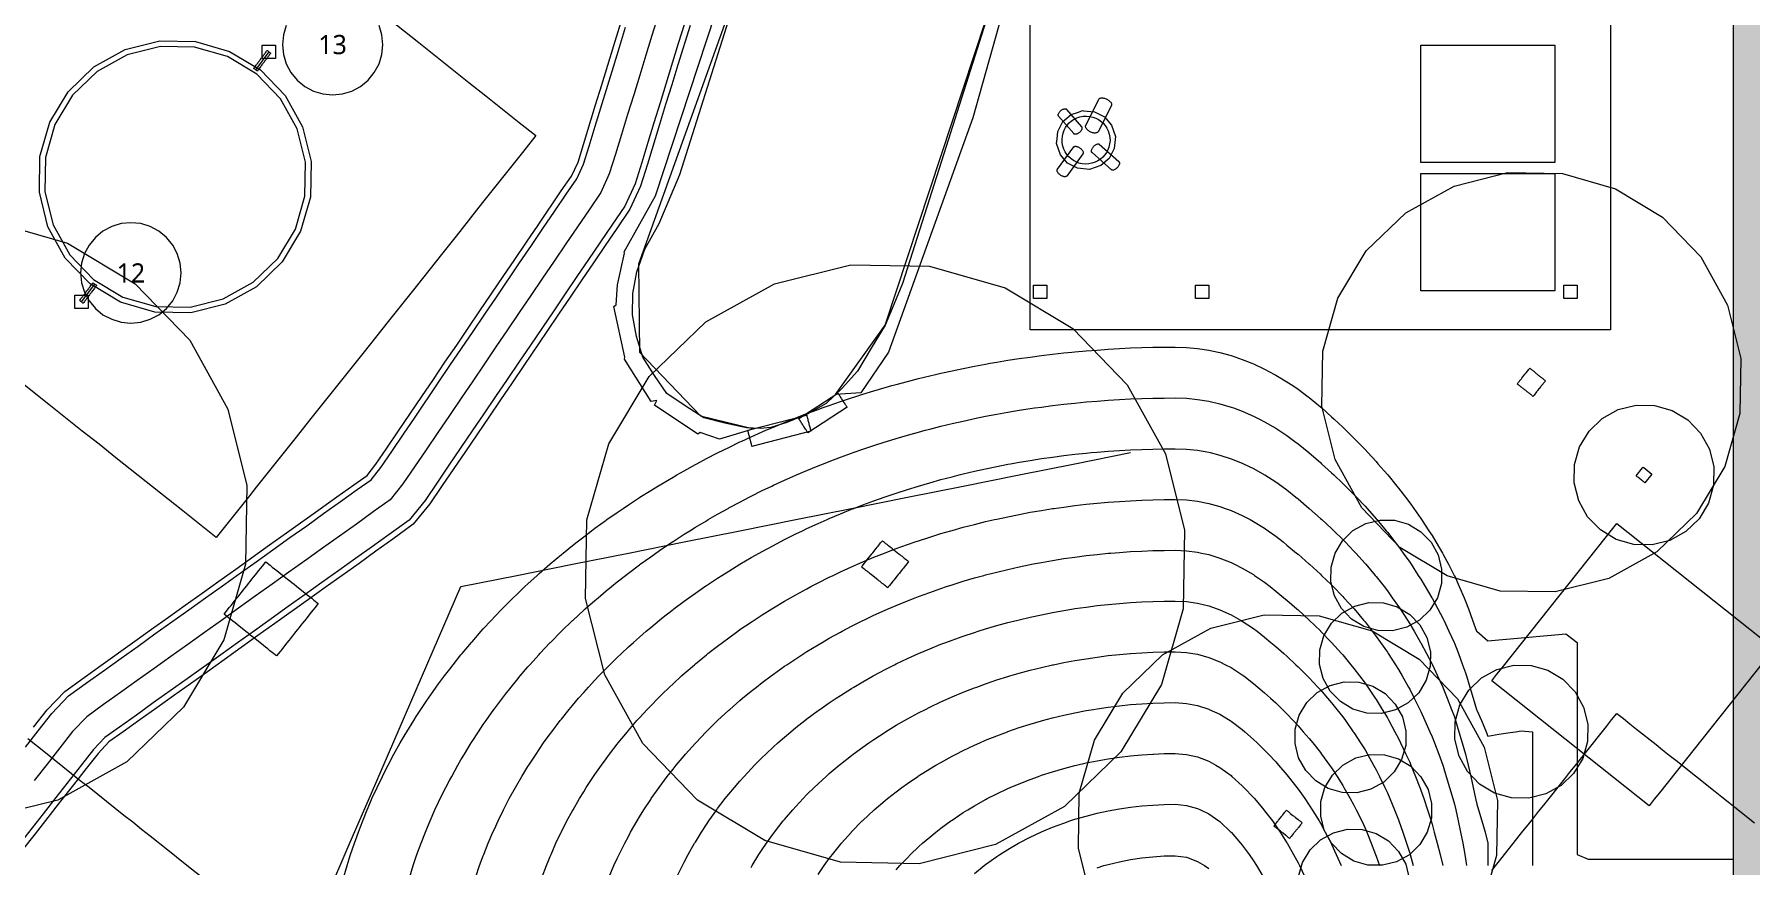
# Model space of a CAD drawing. Header units: millimetres. Extents: x -31757 to 121236, y -27283 to 59400.
# Drawn here: x 61016 to 76393, y 20803 to 28250 of the extents above; entities that cross this region are included whole.
import ezdxf

# ---------------------------------------------------------------- set-up
doc = ezdxf.new("R2010")
doc.units = ezdxf.units.MM
for name, color, linetype, lineweight in [('10_見えがかり', 7, 'Continuous', 13), ('30_敷地・外構', 8, 'Continuous', 9), ('41_通り芯の符号', 1, 'Continuous', 13)]:
    doc.layers.add(name, color=color, linetype=linetype, lineweight=lineweight)
doc.styles.add('JP', font='NotoSansCJKjp-Regular.otf')

msp = doc.modelspace()

# ---------------------------------------------------------------- hatches: boundary and pattern name
at = {"layer": '30_敷地・外構'}
msp.add_hatch(color=8, dxfattribs=at).paths.add_polyline_path([(13241, 12904), (13242, 907), (600, 908), (600, 58800), (83500, 58800), (83500, 903), (76239, 903), (76243, 56906), (43237, 56910)])

# ---------------------------------------------------------------- linework, layer by layer
at = {"layer": '10_見えがかり'}
for points in [[(69938, 36603), (75138, 36603), (75138, 25603), (69938, 25603), (69938, 36603)], [(67438, 29008), (66428, 26191), (66438, 25403), (66983, 24833), (67463, 24715), (67153, 24624), (66982, 24683), (66960, 24669), (66571, 24928), (66593, 24971), (66541, 24962), (66302, 25339), (66307, 25358), (66208, 25813), (66230, 25827), (66241, 26006), (66302, 26289), (66300, 26301), (66580, 26803), (67653, 30064)], [(69978, 29465), (69424, 27502), (68669, 25403), (68422, 25037), (68193, 25023), (68638, 25643), (69639, 28678)], [(63860, 28654), (64460, 28177), (64610, 28057), (64910, 27819), (65060, 27700), (65360, 27461), (65510, 27342), (65390, 27192), (65152, 26892), (65032, 26742), (64794, 26442), (64675, 26292), (64436, 25992), (64376, 25917), (64317, 25842), (64197, 25692), (63959, 25392), (63839, 25242), (63780, 25167), (63720, 25092), (63481, 24792), (63362, 24642), (63123, 24342), (63004, 24192), (62944, 24117), (62885, 24042), (62765, 23892), (62646, 23742), (62496, 23861), (62346, 23980), (61746, 24457), (61596, 24577), (61446, 24696), (61296, 24815), (61146, 24935), (59646, 26128)], [(61009, 22043), (61132, 22199), (61288, 22364), (61462, 22489), (61613, 22597), (61915, 22813), (62066, 22921), (62217, 23029), (62368, 23137), (62519, 23244), (62670, 23352), (62821, 23460), (63123, 23676), (63274, 23784), (63576, 23999), (63727, 24107), (63878, 24215), (63998, 24297), (64077, 24400), (64174, 24544), (64279, 24698), (64487, 25005), (64591, 25158), (64695, 25312), (64800, 25465), (64904, 25619), (65008, 25772), (65216, 26079), (65321, 26233), (65425, 26387), (65529, 26540), (65737, 26847), (65829, 26980), (65887, 27106), (65935, 27264), (66044, 27619), (66099, 27796), (66154, 27974), (66208, 28151), (66372, 28683)], [(69600, 28553), (69164, 27178), (68794, 26019), (68716, 25831), (68638, 25643), (68514, 25437), (68390, 25231), (68252, 25081), (68109, 24943), (67941, 24846), (67758, 24773), (67614, 24729), (67518, 24720), (67395, 24724), (67203, 24766), (67013, 24813), (66848, 24923), (66683, 25033), (66572, 25193), (66467, 25358), (66411, 25543), (66375, 25736), (66378, 25928), (66415, 26121), (66485, 26326), (66613, 26556), (66798, 26995), (67238, 28379)], [(66840, 28345), (66785, 28168), (66622, 27635), (66567, 27458), (66513, 27281), (66458, 27103), (66398, 26910), (66305, 26710), (66190, 26540), (65982, 26233), (65877, 26079), (65773, 25926), (65669, 25772), (65461, 25465), (65356, 25312), (65252, 25158), (65148, 25005), (65044, 24851), (64940, 24697), (64731, 24390), (64627, 24237), (64517, 24075), (64373, 23899), (64196, 23770), (64045, 23662), (63894, 23554), (63743, 23446), (63592, 23339), (63441, 23231), (63290, 23123), (63139, 23015), (62988, 22907), (62837, 22799), (62686, 22691), (62384, 22476), (62233, 22368), (62082, 22260), (61931, 22152), (61780, 22044), (61648, 21951), (61546, 21842), (61439, 21705), (61209, 21413), (61095, 21267), (60865, 20975)], [(66891, 28329), (66782, 27975), (66727, 27797), (66672, 27620), (66618, 27443), (66509, 27088), (66447, 26891), (66351, 26684), (66234, 26510), (66130, 26357), (66025, 26203), (65921, 26050), (65817, 25896), (65713, 25743), (65609, 25589), (65400, 25282), (65296, 25128), (65192, 24975), (65088, 24821), (64879, 24514), (64775, 24361), (64671, 24207), (64560, 24044), (64409, 23861), (64227, 23727), (64076, 23619), (63925, 23511), (63774, 23403), (63623, 23295), (63472, 23188), (63170, 22972), (63019, 22864), (62868, 22756), (62717, 22648), (62566, 22540), (62415, 22433), (62264, 22325), (62113, 22217), (61962, 22109), (61811, 22001), (61683, 21911), (61587, 21808), (61480, 21672), (61366, 21526), (61251, 21380), (61022, 21089), (60907, 20943)], [(60936, 21864), (61050, 22010), (61172, 22165), (61323, 22324), (61493, 22446), (61644, 22554), (61795, 22662), (61946, 22770), (62097, 22878), (62399, 23093), (62550, 23201), (62701, 23309), (62852, 23417), (63003, 23525), (63154, 23633), (63305, 23741), (63456, 23848), (63607, 23956), (63758, 24064), (63909, 24172), (64034, 24258), (64120, 24369), (64218, 24514), (64322, 24668), (64427, 24821), (64635, 25128), (64739, 25282), (64843, 25436), (64948, 25589), (65052, 25743), (65156, 25896), (65364, 26203), (65469, 26357), (65573, 26510), (65677, 26664), (65781, 26817), (65875, 26954), (65937, 27087), (65986, 27249), (66040, 27426), (66204, 27958), (66259, 28135), (66313, 28313)], [(61293, 26245), (61138, 26524), (61061, 26835), (61066, 27154), (61155, 27462), (61319, 27736), (61549, 27958), (61829, 28113), (62139, 28190), (62459, 28185), (62766, 28097), (63041, 27932), (63263, 27702), (63418, 27422), (63495, 27112), (63489, 26792), (63401, 26485), (63237, 26211), (63007, 25989), (62727, 25834), (62417, 25756), (62097, 25762), (61789, 25850), (61515, 26015), (61293, 26245)], [(61116, 27147), (61110, 26840), (61185, 26543), (61333, 26274), (61546, 26054), (61809, 25896), (62104, 25811), (62411, 25806), (62709, 25880), (62977, 26029), (63198, 26242), (63355, 26505), (63440, 26800), (63445, 27106), (63371, 27404), (63222, 27672), (63009, 27893), (62746, 28051), (62452, 28135), (62145, 28141), (61847, 28067), (61579, 27918), (61358, 27705), (61200, 27442), (61116, 27147)], [(63108, 28153), (63118, 28153), (63148, 28153), (63158, 28153), (63178, 28153), (63178, 28143), (63178, 28133), (63178, 28123), (63178, 28113), (63178, 28103), (63178, 28093), (63178, 28083), (63178, 28073), (63178, 28063), (63178, 28053), (63178, 28043), (63178, 28033), (63168, 28033), (63158, 28033), (63148, 28033), (63138, 28033), (63128, 28033), (63118, 28033), (63108, 28033), (63098, 28033), (63078, 28033), (63068, 28033), (63058, 28033), (63058, 28043), (63058, 28073), (63058, 28083), (63058, 28093), (63058, 28103), (63058, 28113), (63058, 28133), (63058, 28143), (63058, 28153), (63068, 28153), (63078, 28153), (63088, 28153), (63108, 28153)], [(73938, 28153), (74038, 28153), (74238, 28153), (74338, 28153), (74438, 28153), (74638, 28153), (74638, 28065), (74638, 27978), (74638, 27890), (74638, 27803), (74638, 27715), (74638, 27628), (74638, 27453), (74638, 27365), (74638, 27278), (74638, 27190), (74638, 27103), (74538, 27103), (74438, 27103), (74338, 27103), (74238, 27103), (74138, 27103), (74038, 27103), (73938, 27103), (73838, 27103), (73738, 27103), (73638, 27103), (73538, 27103), (73438, 27103), (73438, 27190), (73438, 27278), (73438, 27365), (73438, 27453), (73438, 27540), (73438, 27628), (73438, 27715), (73438, 27803), (73438, 27890), (73438, 27978), (73438, 28065), (73438, 28153), (73538, 28153), (73638, 28153), (73738, 28153), (73838, 28153), (73938, 28153)], [(63057, 28045), (63062, 28052), (63067, 28059), (63072, 28065), (63077, 28072), (63082, 28079), (63087, 28085), (63092, 28092), (63097, 28099), (63102, 28105), (63103, 28105), (63104, 28104), (63107, 28102), (63110, 28099), (63114, 28096), (63118, 28093), (63122, 28090), (63126, 28087), (63129, 28085), (63132, 28083), (63133, 28082), (63134, 28081), (63129, 28075), (63124, 28068), (63119, 28061), (63114, 28055), (63109, 28048), (63104, 28041), (63099, 28035), (63094, 28028), (63089, 28021), (63084, 28015), (63079, 28008), (63074, 28001), (63069, 27995), (63064, 27988), (63059, 27981), (63054, 27975), (63049, 27968), (63044, 27961), (63039, 27955), (63034, 27948), (63029, 27941), (63024, 27935), (63019, 27928), (63014, 27921), (63013, 27922), (63012, 27923), (63009, 27925), (63006, 27927), (63002, 27930), (62998, 27933), (62994, 27936), (62990, 27939), (62987, 27942), (62984, 27944), (62983, 27945), (62982, 27945), (62987, 27952), (62992, 27959), (62997, 27965), (63002, 27972), (63007, 27979), (63012, 27985), (63017, 27992), (63022, 27999), (63027, 28005), (63032, 28012), (63037, 28019), (63042, 28025), (63047, 28032), (63052, 28039), (63057, 28045)], [(70554, 27669), (70556, 27672), (70559, 27675), (70563, 27677), (70568, 27679), (70574, 27680), (70581, 27681), (70588, 27680), (70595, 27679), (70603, 27677), (70610, 27675), (70618, 27672), (70624, 27669), (70631, 27665), (70637, 27661), (70644, 27657), (70650, 27652), (70655, 27646), (70659, 27641), (70663, 27635), (70665, 27630), (70667, 27625), (70667, 27620), (70667, 27616), (70665, 27612), (70546, 27377), (70543, 27374), (70540, 27371), (70536, 27369), (70531, 27367), (70526, 27366), (70519, 27365), (70512, 27365), (70505, 27367), (70497, 27368), (70489, 27371), (70482, 27373), (70476, 27377), (70469, 27380), (70462, 27384), (70456, 27389), (70450, 27394), (70445, 27400), (70441, 27405), (70437, 27411), (70435, 27416), (70433, 27421), (70433, 27426), (70433, 27430), (70435, 27434), (70554, 27669)], [(70231, 27468), (70306, 27532), (70371, 27553), (70408, 27566), (70417, 27565), (70515, 27556), (70603, 27510), (70667, 27435), (70667, 27435), (70701, 27333), (70691, 27226), (70645, 27138), (70570, 27074), (70468, 27040), (70361, 27050), (70273, 27096), (70209, 27171), (70175, 27273), (70179, 27315), (70185, 27380), (70231, 27468)], [(70190, 27534), (70192, 27539), (70194, 27544), (70197, 27549), (70200, 27553), (70204, 27558), (70208, 27562), (70212, 27566), (70216, 27570), (70221, 27573), (70226, 27576), (70231, 27578), (70237, 27580), (70242, 27582), (70247, 27583), (70251, 27583), (70256, 27582), (70259, 27581), (70262, 27579), (70264, 27577), (70399, 27421), (70400, 27418), (70402, 27415), (70402, 27411), (70402, 27407), (70401, 27403), (70400, 27398), (70398, 27393), (70395, 27388), (70392, 27383), (70388, 27379), (70384, 27374), (70380, 27371), (70375, 27367), (70371, 27364), (70366, 27361), (70360, 27358), (70355, 27356), (70350, 27355), (70345, 27354), (70340, 27354), (70336, 27355), (70333, 27356), (70330, 27358), (70328, 27360), (70193, 27516), (70191, 27519), (70190, 27522), (70190, 27525), (70190, 27529), (70190, 27534)], [(70255, 27416), (70270, 27437), (70287, 27456), (70307, 27474), (70331, 27489), (70357, 27502), (70384, 27511), (70414, 27517), (70443, 27518), (70472, 27515), (70500, 27509), (70527, 27499), (70551, 27486), (70572, 27471), (70591, 27454), (70609, 27433), (70624, 27410), (70637, 27384), (70646, 27356), (70652, 27327), (70653, 27298), (70650, 27268), (70644, 27240), (70634, 27214), (70621, 27190), (70606, 27169), (70589, 27150), (70568, 27132), (70545, 27117), (70519, 27104), (70491, 27095), (70462, 27089), (70433, 27088), (70403, 27091), (70375, 27097), (70349, 27107), (70325, 27120), (70304, 27135), (70285, 27152), (70267, 27172), (70252, 27196), (70239, 27222), (70230, 27249), (70224, 27279), (70223, 27308), (70226, 27337), (70232, 27365), (70242, 27392), (70255, 27416)], [(70181, 27022), (70180, 27027), (70179, 27031), (70179, 27035), (70180, 27038), (70182, 27041), (70328, 27241), (70331, 27243), (70333, 27245), (70337, 27246), (70341, 27247), (70346, 27247), (70351, 27246), (70357, 27245), (70363, 27243), (70369, 27241), (70375, 27238), (70380, 27234), (70385, 27231), (70390, 27227), (70395, 27223), (70399, 27218), (70403, 27213), (70407, 27208), (70410, 27203), (70412, 27198), (70414, 27194), (70414, 27190), (70414, 27186), (70413, 27182), (70411, 27180), (70265, 26980), (70263, 26978), (70260, 26976), (70256, 26975), (70252, 26974), (70247, 26974), (70242, 26974), (70236, 26976), (70230, 26978), (70224, 26980), (70219, 26983), (70213, 26986), (70208, 26990), (70203, 26994), (70198, 26998), (70194, 27002), (70190, 27007), (70186, 27012), (70183, 27017), (70181, 27022)], [(70487, 27208), (70488, 27213), (70489, 27218), (70492, 27224), (70495, 27229), (70498, 27234), (70501, 27239), (70505, 27244), (70509, 27248), (70514, 27253), (70519, 27257), (70524, 27260), (70529, 27263), (70534, 27266), (70539, 27267), (70544, 27268), (70548, 27268), (70552, 27268), (70555, 27266), (70557, 27265), (70732, 27111), (70735, 27109), (70736, 27106), (70737, 27102), (70738, 27098), (70737, 27094), (70737, 27088), (70735, 27083), (70733, 27077), (70730, 27072), (70726, 27067), (70723, 27062), (70719, 27057), (70715, 27053), (70710, 27048), (70706, 27044), (70701, 27041), (70695, 27038), (70690, 27035), (70685, 27034), (70681, 27033), (70676, 27033), (70673, 27033), (70670, 27035), (70667, 27036), (70492, 27190), (70490, 27192), (70488, 27195), (70487, 27199), (70487, 27203), (70487, 27208)], [(73735, 26891), (74214, 27011), (74707, 27002), (75181, 26866), (75604, 26612), (75947, 26257), (76186, 25825), (76306, 25347), (76297, 24853), (76161, 24379), (75907, 23956), (75552, 23613), (75121, 23374), (74642, 23255), (74148, 23263), (73674, 23399), (73251, 23654), (72909, 24008), (72669, 24440), (72550, 24919), (72559, 25412), (72695, 25886), (72949, 26309), (73304, 26652), (73735, 26891)], [(73938, 27003), (74038, 27003), (74138, 27003), (74238, 27003), (74338, 27003), (74438, 27003), (74538, 27003), (74638, 27003), (74638, 26915), (74638, 26828), (74638, 26740), (74638, 26653), (74638, 26565), (74638, 26478), (74638, 26390), (74638, 26303), (74638, 26215), (74638, 26128), (74638, 26040), (74638, 25953), (74538, 25953), (74438, 25953), (74338, 25953), (74238, 25953), (74138, 25953), (74038, 25953), (73838, 25953), (73738, 25953), (73638, 25953), (73538, 25953), (73438, 25953), (73438, 26040), (73438, 26128), (73438, 26215), (73438, 26303), (73438, 26390), (73438, 26478), (73438, 26653), (73438, 26740), (73438, 26828), (73438, 26915), (73438, 27003), (73538, 27003), (73638, 27003), (73738, 27003), (73838, 27003), (73938, 27003)], [(60637, 26574), (61314, 26380), (61919, 26016), (62408, 25509), (62750, 24893), (62920, 24209), (62908, 23504), (62714, 22827), (62351, 22223), (61844, 21733), (61227, 21391), (60543, 21221)], [(68332, 26186), (69037, 26173), (69714, 25979), (70319, 25616), (70808, 25109), (71150, 24493), (71320, 23809), (71308, 23104), (71114, 22426), (70751, 21822), (70244, 21333), (69627, 20991), (68943, 20820), (68239, 20833), (67561, 21027), (66957, 21390), (66467, 21897), (66126, 22513), (65955, 23197), (65967, 23902), (66162, 24580), (66525, 25184), (67032, 25673), (67648, 26015), (68332, 26186)], [(61487, 25952), (61492, 25959), (61497, 25965), (61502, 25972), (61507, 25979), (61512, 25985), (61517, 25992), (61522, 25999), (61532, 26012), (61537, 26019), (61542, 26025), (61542, 26025), (61544, 26024), (61547, 26022), (61550, 26019), (61554, 26016), (61558, 26013), (61562, 26010), (61566, 26007), (61569, 26005), (61572, 26003), (61573, 26002), (61574, 26001), (61569, 25995), (61564, 25988), (61559, 25981), (61554, 25975), (61549, 25968), (61539, 25955), (61534, 25948), (61529, 25941), (61524, 25935), (61519, 25928), (61514, 25921), (61509, 25915), (61504, 25908), (61499, 25901), (61494, 25895), (61489, 25888), (61484, 25881), (61479, 25875), (61474, 25868), (61469, 25861), (61464, 25855), (61459, 25848), (61454, 25841), (61453, 25842), (61452, 25843), (61449, 25845), (61446, 25847), (61442, 25850), (61438, 25853), (61434, 25857), (61430, 25859), (61427, 25862), (61424, 25864), (61422, 25865), (61422, 25865), (61427, 25872), (61432, 25879), (61437, 25885), (61442, 25892), (61447, 25899), (61452, 25905), (61457, 25912), (61462, 25919), (61467, 25925), (61472, 25932), (61477, 25939), (61487, 25952)], [(70018, 26003), (70048, 26003), (70058, 26003), (70068, 26003), (70078, 26003), (70088, 26003), (70088, 25993), (70088, 25983), (70088, 25973), (70088, 25963), (70088, 25953), (70088, 25943), (70088, 25933), (70088, 25923), (70088, 25913), (70088, 25903), (70088, 25893), (70088, 25883), (70078, 25883), (70068, 25883), (70058, 25883), (70048, 25883), (70038, 25883), (70028, 25883), (70008, 25883), (69988, 25883), (69978, 25883), (69968, 25883), (69968, 25893), (69968, 25903), (69968, 25913), (69968, 25923), (69968, 25933), (69968, 25943), (69968, 25953), (69968, 25963), (69968, 25973), (69968, 25983), (69968, 25993), (69968, 26003), (69978, 26003), (69988, 26003), (69998, 26003), (70008, 26003), (70018, 26003)], [(71468, 26003), (71478, 26003), (71498, 26003), (71508, 26003), (71518, 26003), (71528, 26003), (71538, 26003), (71538, 25993), (71538, 25983), (71538, 25973), (71538, 25963), (71538, 25953), (71538, 25943), (71538, 25933), (71538, 25923), (71538, 25913), (71538, 25903), (71538, 25893), (71538, 25883), (71528, 25883), (71518, 25883), (71508, 25883), (71498, 25883), (71488, 25883), (71478, 25883), (71458, 25883), (71448, 25883), (71438, 25883), (71428, 25883), (71418, 25883), (71418, 25893), (71418, 25903), (71418, 25913), (71418, 25923), (71418, 25933), (71418, 25943), (71418, 25953), (71418, 25963), (71418, 25973), (71418, 25983), (71418, 25993), (71418, 26003), (71428, 26003), (71438, 26003), (71448, 26003), (71458, 26003), (71468, 26003)], [(74768, 26003), (74778, 26003), (74788, 26003), (74798, 26003), (74808, 26003), (74818, 26003), (74828, 26003), (74838, 26003), (74838, 25993), (74838, 25983), (74838, 25973), (74838, 25963), (74838, 25953), (74838, 25933), (74838, 25923), (74838, 25903), (74838, 25893), (74838, 25883), (74828, 25883), (74818, 25883), (74808, 25883), (74798, 25883), (74788, 25883), (74778, 25883), (74768, 25883), (74748, 25883), (74738, 25883), (74718, 25883), (74718, 25893), (74718, 25913), (74718, 25923), (74718, 25943), (74718, 25963), (74718, 25973), (74718, 25983), (74718, 25993), (74718, 26003), (74728, 26003), (74738, 26003), (74758, 26003), (74768, 26003)], [(61428, 25913), (61438, 25913), (61448, 25913), (61458, 25913), (61468, 25913), (61478, 25913), (61488, 25913), (61498, 25913), (61498, 25903), (61498, 25893), (61498, 25883), (61498, 25873), (61498, 25863), (61498, 25853), (61498, 25843), (61498, 25833), (61498, 25823), (61498, 25813), (61498, 25803), (61498, 25793), (61488, 25793), (61478, 25793), (61468, 25793), (61448, 25793), (61438, 25793), (61428, 25793), (61408, 25793), (61398, 25793), (61388, 25793), (61378, 25793), (61378, 25803), (61378, 25813), (61378, 25823), (61378, 25833), (61378, 25843), (61378, 25853), (61378, 25863), (61378, 25873), (61378, 25883), (61378, 25893), (61378, 25903), (61378, 25913), (61388, 25913), (61398, 25913), (61418, 25913), (61428, 25913)], [(74334, 25159), (74339, 25165), (74343, 25171), (74371, 25206), (74376, 25212), (74381, 25218), (74404, 25247), (74409, 25253), (74413, 25259), (74419, 25254), (74425, 25250), (74431, 25245), (74437, 25240), (74443, 25236), (74449, 25231), (74455, 25226), (74460, 25222), (74466, 25217), (74472, 25212), (74478, 25208), (74484, 25203), (74490, 25198), (74496, 25194), (74501, 25189), (74507, 25184), (74513, 25180), (74519, 25175), (74525, 25170), (74531, 25166), (74537, 25161), (74543, 25156), (74548, 25152), (74554, 25147), (74550, 25141), (74545, 25135), (74522, 25106), (74517, 25100), (74512, 25094), (74484, 25059), (74480, 25053), (74475, 25047), (74452, 25018), (74447, 25012), (74442, 25006), (74436, 25011), (74431, 25016), (74425, 25020), (74419, 25025), (74413, 25030), (74407, 25034), (74401, 25039), (74395, 25044), (74389, 25048), (74384, 25053), (74378, 25058), (74372, 25062), (74366, 25067), (74360, 25072), (74354, 25076), (74348, 25081), (74342, 25086), (74337, 25090), (74331, 25095), (74325, 25100), (74319, 25104), (74313, 25109), (74307, 25114), (74301, 25118), (74306, 25124), (74311, 25130), (74334, 25159)], [(67867, 24803), (67865, 24805), (67865, 24807), (67864, 24807), (68215, 25035), (68216, 25034), (68217, 25033), (68218, 25030), (68220, 25028), (68221, 25027), (68224, 25022), (68227, 25016), (68232, 25010), (68236, 25003), (68241, 24995), (68246, 24987), (68251, 24979), (68256, 24972), (68261, 24964), (68266, 24956), (68271, 24949), (68276, 24941), (68281, 24934), (68285, 24927), (68289, 24922), (68292, 24917), (68294, 24913), (68296, 24911), (68297, 24909), (68297, 24909), (67946, 24681), (67945, 24682), (67945, 24683), (67943, 24686), (67941, 24689), (67938, 24694), (67934, 24700), (67930, 24706), (67925, 24714), (67920, 24721), (67917, 24725), (67915, 24729), (67910, 24737), (67910, 24737), (67905, 24744), (67900, 24752), (67895, 24760), (67890, 24768), (67885, 24775), (67880, 24782), (67876, 24789), (67872, 24795), (67869, 24799), (67869, 24800), (67867, 24803)], [(67867, 24803), (67865, 24805), (67865, 24807), (67864, 24807), (68215, 25035), (68216, 25034), (68217, 25033), (68218, 25030), (68220, 25028), (68221, 25027), (68224, 25022), (68227, 25016), (68232, 25010), (68236, 25003), (68241, 24995), (68246, 24987), (68251, 24979), (68256, 24972), (68261, 24964), (68266, 24956), (68271, 24949), (68276, 24941), (68281, 24934), (68285, 24927), (68289, 24922), (68292, 24917), (68294, 24913), (68296, 24911), (68297, 24909), (68297, 24909), (67946, 24681), (67945, 24682), (67945, 24683), (67943, 24686), (67941, 24689), (67938, 24694), (67934, 24700), (67930, 24706), (67925, 24714), (67920, 24721), (67917, 24725), (67915, 24729), (67910, 24737), (67910, 24737), (67905, 24744), (67900, 24752), (67895, 24760), (67890, 24768), (67885, 24775), (67880, 24782), (67876, 24789), (67872, 24795), (67869, 24799), (67869, 24800), (67867, 24803)], [(67867, 24803), (67865, 24805), (67865, 24807), (67864, 24807), (68215, 25035), (68216, 25034), (68217, 25033), (68218, 25030), (68220, 25028), (68221, 25027), (68224, 25022), (68227, 25016), (68232, 25010), (68236, 25003), (68241, 24995), (68246, 24987), (68251, 24979), (68256, 24972), (68261, 24964), (68266, 24956), (68271, 24949), (68276, 24941), (68281, 24934), (68285, 24927), (68289, 24922), (68292, 24917), (68294, 24913), (68296, 24911), (68297, 24909), (68297, 24909), (67946, 24681), (67945, 24682), (67945, 24683), (67943, 24686), (67941, 24689), (67938, 24694), (67934, 24700), (67930, 24706), (67925, 24714), (67920, 24721), (67917, 24725), (67915, 24729), (67910, 24737), (67910, 24737), (67905, 24744), (67900, 24752), (67895, 24760), (67890, 24768), (67885, 24775), (67880, 24782), (67876, 24789), (67872, 24795), (67869, 24799), (67869, 24800), (67867, 24803)], [(75207, 24889), (75366, 24929), (75531, 24926), (75689, 24880), (75830, 24796), (75944, 24677), (76024, 24534), (76064, 24374), (76061, 24210), (76016, 24051), (75931, 23910), (75813, 23796), (75669, 23716), (75509, 23677), (75345, 23680), (75187, 23725), (75046, 23810), (74931, 23928), (74852, 24072), (74812, 24231), (74815, 24396), (74860, 24554), (74945, 24695), (75063, 24809), (75207, 24889)], [(67431, 24612), (67429, 24621), (67427, 24630), (67424, 24639), (67423, 24646), (67422, 24648), (67420, 24657), (67418, 24666), (67415, 24674), (67414, 24682), (67412, 24688), (67410, 24694), (67409, 24698), (67409, 24701), (67408, 24702), (67408, 24703), (67935, 24839), (67936, 24839), (67936, 24837), (67937, 24834), (67938, 24829), (67939, 24824), (67941, 24817), (67943, 24810), (67945, 24802), (67947, 24793), (67950, 24784), (67950, 24782), (67952, 24775), (67954, 24766), (67956, 24757), (67958, 24752), (67959, 24748), (67961, 24739), (67963, 24731), (67966, 24722), (67967, 24715), (67969, 24708), (67971, 24703), (67972, 24699), (67972, 24696), (67973, 24694), (67973, 24694), (67445, 24558), (67445, 24558), (67445, 24560), (67444, 24563), (67443, 24567), (67442, 24572), (67440, 24579), (67438, 24586), (67436, 24595), (67434, 24603), (67432, 24609), (67431, 24612), (67431, 24612)], [(67431, 24612), (67429, 24621), (67427, 24630), (67424, 24639), (67423, 24646), (67422, 24648), (67420, 24657), (67418, 24666), (67415, 24674), (67414, 24682), (67412, 24688), (67410, 24694), (67409, 24698), (67409, 24701), (67408, 24702), (67408, 24703), (67935, 24839), (67936, 24839), (67936, 24837), (67937, 24834), (67938, 24829), (67939, 24824), (67941, 24817), (67943, 24810), (67945, 24802), (67947, 24793), (67950, 24784), (67950, 24782), (67952, 24775), (67954, 24766), (67956, 24757), (67958, 24752), (67959, 24748), (67961, 24739), (67963, 24731), (67966, 24722), (67967, 24715), (67969, 24708), (67971, 24703), (67972, 24699), (67972, 24696), (67973, 24694), (67973, 24694), (67445, 24558), (67445, 24558), (67445, 24560), (67444, 24563), (67443, 24567), (67442, 24572), (67440, 24579), (67438, 24586), (67436, 24595), (67434, 24603), (67432, 24609), (67431, 24612), (67431, 24612)], [(67431, 24612), (67429, 24621), (67427, 24630), (67424, 24639), (67423, 24646), (67422, 24648), (67420, 24657), (67418, 24666), (67415, 24674), (67414, 24682), (67412, 24688), (67410, 24694), (67409, 24698), (67409, 24701), (67408, 24702), (67408, 24703), (67935, 24839), (67936, 24839), (67936, 24837), (67937, 24834), (67938, 24829), (67939, 24824), (67941, 24817), (67943, 24810), (67945, 24802), (67947, 24793), (67950, 24784), (67950, 24782), (67952, 24775), (67954, 24766), (67956, 24757), (67958, 24752), (67959, 24748), (67961, 24739), (67963, 24731), (67966, 24722), (67967, 24715), (67969, 24708), (67971, 24703), (67972, 24699), (67972, 24696), (67973, 24694), (67973, 24694), (67445, 24558), (67445, 24558), (67445, 24560), (67444, 24563), (67443, 24567), (67442, 24572), (67440, 24579), (67438, 24586), (67436, 24595), (67434, 24603), (67432, 24609), (67431, 24612), (67431, 24612)], [(75425, 24366), (75426, 24368), (75427, 24370), (75430, 24373), (75433, 24370), (75436, 24368), (75508, 24311), (75446, 24232), (75443, 24235), (75439, 24238), (75433, 24243), (75429, 24245), (75426, 24248), (75423, 24251), (75420, 24253), (75416, 24256), (75394, 24274), (75390, 24276), (75384, 24282), (75381, 24284), (75377, 24287), (75374, 24289), (75371, 24292), (75368, 24295), (75425, 24366)], [(72830, 23804), (72945, 23868), (73071, 23899), (73202, 23897), (73327, 23861), (73439, 23794), (73529, 23700), (73593, 23586), (73624, 23459), (73622, 23329), (73586, 23203), (73519, 23092), (73425, 23001), (73311, 22938), (73184, 22906), (73054, 22908), (72928, 22944), (72817, 23012), (72726, 23105), (72663, 23220), (72631, 23346), (72633, 23477), (72669, 23602), (72737, 23714), (72830, 23804)], [(75100, 23750), (75147, 23809), (75194, 23867), (76602, 22747), (76556, 22688), (76509, 22629), (75575, 21455), (75528, 21397), (75482, 21338), (74073, 22459), (74120, 22517), (74166, 22576), (75100, 23750)], [(68474, 23538), (68481, 23547), (68513, 23587), (68520, 23596), (68528, 23606), (68559, 23645), (68567, 23655), (68575, 23665), (68598, 23694), (68606, 23704), (68614, 23714), (68624, 23706), (68633, 23698), (68643, 23690), (68653, 23683), (68663, 23675), (68672, 23667), (68682, 23659), (68692, 23652), (68702, 23644), (68760, 23597), (68770, 23589), (68780, 23581), (68790, 23574), (68800, 23566), (68809, 23558), (68819, 23550), (68829, 23543), (68839, 23535), (68849, 23527), (68841, 23517), (68833, 23507), (68810, 23478), (68802, 23468), (68794, 23459), (68763, 23419), (68755, 23410), (68747, 23400), (68716, 23361), (68708, 23351), (68701, 23341), (68677, 23312), (68670, 23302), (68662, 23292), (68652, 23300), (68642, 23308), (68632, 23316), (68623, 23323), (68613, 23331), (68603, 23339), (68593, 23347), (68583, 23354), (68574, 23362), (68515, 23409), (68505, 23417), (68495, 23425), (68486, 23432), (68476, 23440), (68466, 23448), (68456, 23456), (68447, 23463), (68437, 23471), (68427, 23479), (68435, 23489), (68443, 23499), (68466, 23528), (68474, 23538)], [(62810, 23173), (62825, 23192), (62841, 23212), (62856, 23231), (62872, 23251), (62887, 23270), (62903, 23290), (62919, 23310), (62934, 23329), (62950, 23349), (62965, 23368), (62981, 23388), (62996, 23407), (63027, 23447), (63043, 23466), (63059, 23486), (63090, 23525), (63129, 23494), (63148, 23478), (63168, 23463), (63188, 23447), (63207, 23431), (63285, 23369), (63305, 23354), (63324, 23338), (63344, 23323), (63364, 23307), (63442, 23245), (63461, 23229), (63481, 23214), (63501, 23198), (63520, 23182), (63559, 23151), (63528, 23112), (63513, 23093), (63497, 23073), (63466, 23034), (63450, 23014), (63435, 22995), (63419, 22975), (63404, 22956), (63388, 22936), (63373, 22917), (63357, 22897), (63341, 22877), (63326, 22858), (63310, 22838), (63295, 22819), (63279, 22799), (63248, 22760), (63232, 22740), (63217, 22721), (63186, 22682), (63147, 22713), (63127, 22728), (63107, 22744), (63088, 22760), (63068, 22775), (62990, 22837), (62971, 22853), (62951, 22869), (62931, 22884), (62912, 22900), (62834, 22962), (62814, 22977), (62794, 22993), (62775, 23009), (62755, 23024), (62716, 23055), (62747, 23094), (62763, 23114), (62778, 23134), (62810, 23173)], [(72845, 23128), (72971, 23159), (73102, 23157), (73227, 23121), (73339, 23054), (73429, 22960), (73493, 22846), (73524, 22719), (73522, 22589), (73486, 22463), (73419, 22352), (73325, 22261), (73211, 22198), (73084, 22166), (72954, 22168), (72828, 22204), (72717, 22272), (72626, 22365), (72563, 22480), (72531, 22606), (72533, 22737), (72569, 22862), (72637, 22974), (72730, 23065), (72845, 23128)], [(70489, 20480), (70370, 20959), (70378, 21452), (70514, 21926), (70768, 22349), (71123, 22692), (71555, 22931)], [(71555, 22931), (72034, 23051), (72527, 23042), (73001, 22906), (73424, 22652), (73767, 22297), (74006, 21865), (74125, 21387), (74117, 20893), (73981, 20419)], [(73981, 22485), (74118, 22561), (74270, 22599), (74426, 22596), (74577, 22553), (74711, 22472), (74820, 22359), (74896, 22222), (74934, 22071), (74931, 21914), (74888, 21764), (74807, 21629), (74694, 21521), (74557, 21445), (74406, 21407), (74249, 21410), (74099, 21453), (73964, 21533), (73856, 21646), (73780, 21783), (73742, 21935), (73745, 22091), (73788, 22242), (73868, 22376), (73981, 22485)], [(72624, 22418), (72751, 22449), (72882, 22447), (73007, 22411), (73119, 22344), (73209, 22250), (73273, 22136), (73304, 22009), (73302, 21879), (73266, 21753), (73199, 21642), (73105, 21551), (72991, 21488), (72864, 21456), (72734, 21458), (72608, 21494), (72497, 21562), (72406, 21655), (72343, 21770), (72311, 21896), (72313, 22027), (72349, 22152), (72417, 22264), (72510, 22355), (72624, 22418)], [(74493, 21287), (74540, 21345), (74587, 21404), (74680, 21522), (74727, 21580), (74773, 21639), (74820, 21698), (74867, 21756), (74913, 21815), (75100, 22050), (75147, 22109), (75194, 22167), (75252, 22121), (75311, 22074), (75370, 22027), (75546, 21887), (75604, 21840), (75663, 21794), (75722, 21747), (76074, 21467), (76133, 21420), (76191, 21374), (76250, 21327), (76426, 21187)], [(60959, 21941), (61115, 21816), (61193, 21754), (61272, 21692), (61350, 21629), (61428, 21567), (61506, 21505), (61585, 21443), (61663, 21380), (61741, 21318), (61819, 21256), (61898, 21194), (61976, 21131), (62054, 21069), (62211, 20945), (62289, 20882), (62367, 20820), (62524, 20696)], [(72740, 21704), (72854, 21768), (72981, 21799), (73111, 21797), (73237, 21761), (73349, 21694), (73439, 21600), (73503, 21486), (73534, 21359), (73532, 21229), (73496, 21103), (73429, 20992), (73335, 20901), (73221, 20838), (73094, 20806), (72964, 20808), (72838, 20844), (72727, 20912), (72636, 21005), (72573, 21120), (72541, 21246), (72543, 21377), (72579, 21502), (72646, 21614), (72740, 21704)], [(72154, 21199), (72159, 21205), (72163, 21211), (72191, 21246), (72196, 21252), (72201, 21258), (72219, 21282), (72224, 21288), (72229, 21293), (72233, 21299), (72239, 21295), (72245, 21290), (72251, 21285), (72257, 21281), (72263, 21276), (72268, 21271), (72292, 21253), (72298, 21248), (72304, 21243), (72310, 21239), (72315, 21234), (72339, 21215), (72345, 21211), (72351, 21206), (72356, 21201), (72362, 21197), (72368, 21192), (72374, 21187), (72369, 21181), (72365, 21175), (72360, 21170), (72341, 21146), (72337, 21140), (72332, 21134), (72304, 21099), (72299, 21093), (72295, 21087), (72276, 21064), (72271, 21058), (72267, 21052), (72262, 21046), (72256, 21051), (72250, 21056), (72244, 21060), (72239, 21065), (72233, 21070), (72227, 21074), (72203, 21093), (72197, 21098), (72192, 21102), (72186, 21107), (72180, 21112), (72156, 21130), (72151, 21135), (72145, 21140), (72139, 21144), (72133, 21149), (72127, 21154), (72121, 21158), (72126, 21164), (72130, 21170), (72135, 21176), (72154, 21199)], [(74073, 20759), (74120, 20817), (74166, 20876), (74353, 21111), (74400, 21169), (74447, 21228), (74493, 21287)], [(72540, 21035), (72654, 21098), (72781, 21129), (72911, 21127), (73037, 21091), (73149, 21024), (73239, 20930), (73303, 20816), (73334, 20689)], [(72343, 20707), (72379, 20832), (72446, 20944), (72540, 21035)]]:
    msp.add_lwpolyline(points, dxfattribs=at)
at = {"layer": '30_敷地・外構'}
for points in [[(13241, 12904), (13242, 907), (600, 908), (600, 58800), (83500, 58800), (83500, 903), (76239, 903), (76243, 56906), (43237, 56910), (13241, 12904)], [(76240, 56903), (76236, 900), (13245, 904), (13244, 12903), (43238, 56907), (76240, 56903)], [(66604, 28418), (66549, 28240), (66495, 28063), (66440, 27885), (66386, 27708), (66331, 27531), (66277, 27353), (66222, 27176), (66167, 26999), (66090, 26832), (65986, 26679), (65881, 26525), (65777, 26372), (65673, 26218), (65569, 26065), (65465, 25911), (65360, 25757), (65256, 25604), (65152, 25450), (65048, 25297), (64944, 25143), (64839, 24990), (64735, 24836), (64631, 24683), (64527, 24529), (64423, 24376), (64318, 24222), (64204, 24079), (64053, 23971), (63901, 23863), (63750, 23755), (63599, 23647), (63448, 23540), (63297, 23432), (63146, 23324), (62995, 23216), (62844, 23108), (62693, 23000), (62542, 22892), (62391, 22785), (62240, 22677), (62089, 22569), (61938, 22461), (61787, 22353), (61636, 22245), (61485, 22137), (61359, 22004), (61245, 21858), (61130, 21712), (61015, 21566)], [(63118, 28093), (62998, 27933)], [(61438, 25853), (61558, 26013)], [(63790, 20703), (63819, 20803), (63838, 20863), (63850, 20903), (63884, 21003), (63919, 21103), (63938, 21151), (63958, 21203), (63998, 21303), (64038, 21395), (64041, 21403), (64087, 21503), (64135, 21603), (64138, 21609), (64185, 21703), (64238, 21802), (64238, 21803), (64294, 21903), (64338, 21977), (64353, 22003), (64415, 22103), (64438, 22139), (64479, 22203), (64538, 22290), (64547, 22303), (64617, 22403), (64638, 22431), (64691, 22503), (64738, 22564), (64768, 22603), (64838, 22690), (64848, 22703), (64932, 22803), (64938, 22809), (65020, 22903), (65038, 22923), (65112, 23003), (65138, 23031), (65207, 23103), (65238, 23134), (65307, 23203), (65338, 23233), (65411, 23303), (65438, 23328), (65520, 23403), (65538, 23419), (65634, 23503), (65638, 23506), (65738, 23591), (65753, 23603), (65838, 23671), (65878, 23703), (65938, 23749), (66009, 23803), (66038, 23825), (66138, 23897), (66146, 23903), (66238, 23967), (66290, 24003), (66338, 24035), (66438, 24100), (66442, 24103), (66538, 24163), (66602, 24203), (66638, 24224), (66738, 24283), (66772, 24303), (66838, 24340), (66938, 24395), (66952, 24403), (67038, 24449), (67138, 24500), (67144, 24503), (67238, 24550), (67338, 24598), (67349, 24603), (67438, 24644), (67538, 24689), (67570, 24703), (67638, 24732), (67738, 24774), (67810, 24803), (67838, 24814), (67938, 24853), (68038, 24890), (68074, 24903), (68138, 24926), (68238, 24961), (68338, 24994), (68366, 25003), (68438, 25026), (68538, 25056), (68638, 25086), (68699, 25103), (68738, 25114), (68838, 25141), (68938, 25166), (69038, 25191), (69089, 25203), (69138, 25214), (69238, 25236), (69338, 25257), (69438, 25277), (69538, 25296), (69578, 25303), (69638, 25313), (69738, 25330), (69838, 25345), (69938, 25359), (70038, 25373), (70138, 25385), (70238, 25396), (70310, 25403), (70338, 25406), (70438, 25415), (70538, 25422), (70638, 25429), (70738, 25435), (70838, 25440), (70938, 25443), (71038, 25446), (71138, 25447), (71238, 25448), (71338, 25445), (71438, 25436), (71538, 25421), (71621, 25403), (71638, 25399), (71738, 25372), (71838, 25338), (71925, 25303), (71938, 25298), (72038, 25251), (72128, 25203), (72138, 25198), (72238, 25138), (72290, 25103), (72338, 25070), (72428, 25003), (72438, 24996), (72538, 24913), (72550, 24903), (72638, 24824), (72660, 24803), (72738, 24730), (72766, 24703), (72838, 24632), (72867, 24603), (72938, 24530), (72963, 24503), (73038, 24422), (73054, 24403), (73138, 24307), (73141, 24303), (73223, 24203), (73238, 24185), (73301, 24103), (73338, 24054), (73374, 24003), (73438, 23912), (73444, 23903), (73510, 23803), (73538, 23759), (73572, 23703), (73631, 23603), (73638, 23591), (73685, 23503), (73737, 23403), (73738, 23401), (73782, 23303), (73825, 23203), (73838, 23173), (73865, 23103), (73902, 23003), (73937, 22903), (73938, 22902), (74038, 22817), (74138, 22826), (74238, 22835), (74338, 22845), (74438, 22854), (74538, 22863), (74638, 22871), (74738, 22880), (74838, 22803), (74838, 22703), (74838, 22603), (74838, 22503), (74838, 22403), (74838, 22303), (74838, 22203), (74838, 22103), (74838, 22003), (74838, 21903), (74838, 21803), (74838, 21703), (74838, 21603), (74838, 21503), (74838, 21403), (74838, 21303), (74838, 21203), (74838, 21103), (74838, 21003), (74838, 20903), (74838, 20903), (74938, 20861), (75038, 20861), (75138, 20861), (75238, 20861), (75338, 20861), (75438, 20861), (75538, 20861), (75638, 20861), (75738, 20861), (75838, 20861), (75938, 20861), (76038, 20861), (76138, 20861), (76238, 20861)], [(64379, 20703), (64410, 20803), (64438, 20884), (64444, 20903), (64481, 21003), (64520, 21103), (64538, 21147), (64561, 21203), (64605, 21303), (64638, 21372), (64652, 21403), (64702, 21503), (64738, 21571), (64755, 21603), (64810, 21703), (64838, 21750), (64869, 21803), (64930, 21903), (64938, 21915), (64995, 22003), (65038, 22066), (65063, 22103), (65134, 22203), (65138, 22208), (65209, 22303), (65238, 22340), (65287, 22403), (65338, 22465), (65369, 22503), (65438, 22583), (65456, 22603), (65538, 22694), (65546, 22703), (65638, 22801), (65640, 22803), (65738, 22902), (65739, 22903), (65838, 22998), (65843, 23003), (65938, 23091), (65952, 23103), (66038, 23179), (66066, 23203), (66138, 23264), (66186, 23303), (66238, 23345), (66312, 23403), (66338, 23423), (66438, 23498), (66444, 23503), (66538, 23570), (66584, 23603), (66638, 23640), (66732, 23703), (66738, 23707), (66838, 23771), (66888, 23803), (66938, 23834), (67038, 23893), (67054, 23903), (67138, 23951), (67231, 24003), (67238, 24007), (67338, 24060), (67420, 24103), (67438, 24112), (67538, 24162), (67624, 24203), (67638, 24210), (67738, 24256), (67838, 24300), (67844, 24303), (67938, 24343), (68038, 24384), (68085, 24403), (68138, 24424), (68238, 24462), (68338, 24498), (68351, 24503), (68438, 24533), (68538, 24567), (68638, 24599), (68650, 24603), (68738, 24630), (68838, 24659), (68938, 24687), (68996, 24703), (69038, 24714), (69138, 24739), (69238, 24763), (69338, 24786), (69415, 24803), (69438, 24808), (69538, 24828), (69638, 24847), (69738, 24865), (69838, 24882), (69938, 24897), (69978, 24903), (70038, 24911), (70138, 24924), (70238, 24936), (70338, 24947), (70438, 24957), (70538, 24965), (70638, 24973), (70738, 24979), (70838, 24984), (70938, 24988), (71038, 24991), (71138, 24992), (71238, 24993), (71338, 24990), (71438, 24980), (71538, 24963), (71638, 24940), (71738, 24910), (71759, 24903), (71838, 24874), (71938, 24830), (71992, 24803), (72038, 24780), (72138, 24721), (72166, 24703), (72238, 24656), (72310, 24603), (72338, 24582), (72435, 24503), (72438, 24500), (72538, 24413), (72549, 24403), (72638, 24322), (72658, 24303), (72738, 24227), (72763, 24203), (72838, 24128), (72862, 24103), (72938, 24023), (72956, 24003), (73038, 23911), (73044, 23903), (73128, 23803), (73138, 23791), (73206, 23703), (73238, 23661), (73280, 23603), (73338, 23521), (73350, 23503), (73415, 23403), (73438, 23368), (73477, 23303), (73536, 23203), (73538, 23200), (73591, 23103), (73638, 23014), (73643, 23003), (73690, 22903), (73735, 22803), (73738, 22797), (73774, 22703), (73811, 22603), (73838, 22529), (73846, 22503), (73878, 22403), (73907, 22303), (73936, 22203), (73938, 22196), (73980, 22103), (74022, 22003), (74038, 21964), (74138, 21980), (74238, 21995), (74287, 22003), (74338, 22010), (74438, 22003), (74438, 21903), (74438, 21803), (74438, 21703), (74438, 21603), (74438, 21503), (74438, 21403), (74438, 21303), (74438, 21203), (74438, 21103), (74438, 21003), (74438, 20903), (74438, 20803)], [(63638, 20528), (63838, 20991), (64038, 21453), (64238, 21916), (64438, 22378), (64638, 22841), (64838, 23303), (65338, 23403), (65838, 23503), (66338, 23603), (66838, 23703), (67338, 23803), (67838, 23903), (68338, 24003), (68838, 24103), (69338, 24203), (69838, 24303), (70338, 24403), (70838, 24503)], [(64971, 20703), (65005, 20803), (65038, 20891), (65042, 20903), (65082, 21003), (65125, 21103), (65138, 21131), (65171, 21203), (65219, 21303), (65238, 21339), (65271, 21403), (65326, 21503), (65338, 21523), (65384, 21603), (65438, 21690), (65446, 21703), (65511, 21803), (65538, 21843), (65579, 21903), (65638, 21984), (65651, 22003), (65727, 22103), (65738, 22116), (65808, 22203), (65838, 22239), (65892, 22303), (65938, 22355), (65980, 22403), (66038, 22465), (66073, 22503), (66138, 22569), (66171, 22603), (66238, 22668), (66275, 22703), (66338, 22762), (66383, 22803), (66438, 22851), (66498, 22903), (66538, 22937), (66618, 23003), (66638, 23019), (66738, 23097), (66746, 23103), (66838, 23172), (66881, 23203), (66938, 23244), (67024, 23303), (67038, 23313), (67138, 23379), (67176, 23403), (67238, 23442), (67338, 23503), (67338, 23503), (67438, 23562), (67511, 23603), (67538, 23618), (67638, 23672), (67697, 23703), (67738, 23724), (67838, 23774), (67898, 23803), (67938, 23822), (68038, 23868), (68118, 23903), (68138, 23912), (68238, 23954), (68338, 23995), (68359, 24003), (68438, 24034), (68538, 24071), (68629, 24103), (68638, 24106), (68738, 24140), (68838, 24173), (68936, 24203), (68938, 24203), (69038, 24233), (69138, 24261), (69238, 24287), (69301, 24303), (69338, 24312), (69438, 24336), (69538, 24358), (69638, 24379), (69738, 24398), (69763, 24403), (69838, 24417), (69938, 24433), (70038, 24449), (70138, 24463), (70238, 24476), (70338, 24488), (70438, 24499), (70484, 24503), (70538, 24508), (70638, 24516), (70738, 24523), (70838, 24528), (70938, 24532), (71038, 24535), (71138, 24537), (71238, 24538), (71338, 24534), (71438, 24524), (71538, 24506), (71549, 24503), (71638, 24481), (71738, 24448), (71838, 24408), (71849, 24403), (71938, 24360), (72038, 24305), (72041, 24303), (72138, 24241), (72191, 24203), (72238, 24169), (72319, 24103), (72338, 24088), (72438, 24003), (72438, 24003), (72538, 23914), (72550, 23903), (72638, 23822), (72657, 23803), (72738, 23724), (72759, 23703), (72838, 23621), (72855, 23603), (72938, 23511), (72945, 23503), (73029, 23403), (73038, 23392), (73108, 23303), (73138, 23264), (73182, 23203), (73238, 23124), (73252, 23103), (73317, 23003), (73338, 22970), (73378, 22903), (73436, 22803), (73438, 22800), (73489, 22703), (73538, 22609), (73541, 22603), (73588, 22503), (73634, 22403), (73638, 22394), (73674, 22303), (73713, 22203), (73738, 22135), (73748, 22103), (73779, 22003), (73809, 21903), (73837, 21803), (73838, 21801), (73862, 21703), (73885, 21603), (73907, 21503), (73928, 21403), (73938, 21353), (73954, 21303), (73985, 21203), (74014, 21103), (74038, 21003), (74038, 20903), (74038, 20803)], [(65566, 20703), (65604, 20803), (65638, 20885), (65645, 20903), (65689, 21003), (65737, 21103), (65738, 21105), (65788, 21203), (65838, 21295), (65842, 21303), (65900, 21403), (65938, 21465), (65961, 21503), (66027, 21603), (66038, 21619), (66096, 21703), (66138, 21761), (66169, 21803), (66238, 21892), (66247, 21903), (66329, 22003), (66338, 22014), (66415, 22103), (66438, 22128), (66507, 22203), (66538, 22235), (66604, 22303), (66638, 22337), (66706, 22403), (66738, 22432), (66815, 22503), (66838, 22523), (66930, 22603), (66938, 22610), (67038, 22692), (67051, 22703), (67138, 22770), (67181, 22803), (67238, 22845), (67318, 22903), (67338, 22917), (67438, 22985), (67465, 23003), (67538, 23050), (67623, 23103), (67638, 23112), (67738, 23172), (67792, 23203), (67838, 23229), (67938, 23284), (67974, 23303), (68038, 23336), (68138, 23386), (68173, 23403), (68238, 23434), (68338, 23479), (68391, 23503), (68438, 23523), (68538, 23565), (68633, 23603), (68638, 23605), (68738, 23643), (68838, 23679), (68908, 23703), (68938, 23713), (69038, 23746), (69138, 23777), (69226, 23803), (69238, 23806), (69338, 23834), (69438, 23860), (69538, 23885), (69617, 23903), (69638, 23908), (69738, 23929), (69838, 23949), (69938, 23968), (70038, 23985), (70138, 24001), (70151, 24003), (70238, 24015), (70338, 24028), (70438, 24040), (70538, 24050), (70638, 24059), (70738, 24066), (70838, 24072), (70938, 24077), (71038, 24080), (71138, 24082), (71238, 24083), (71338, 24079), (71438, 24067), (71538, 24048), (71638, 24020), (71686, 24003), (71738, 23984), (71838, 23940), (71909, 23903), (71938, 23887), (72038, 23826), (72071, 23803), (72138, 23755), (72204, 23703), (72238, 23675), (72325, 23603), (72338, 23592), (72438, 23505), (72440, 23503), (72538, 23414), (72549, 23403), (72638, 23317), (72652, 23303), (72738, 23215), (72749, 23203), (72838, 23105), (72840, 23103), (72924, 23003), (72938, 22987), (73003, 22903), (73038, 22857), (73077, 22803), (73138, 22716), (73146, 22703), (73210, 22603), (73238, 22559), (73271, 22503), (73327, 22403), (73338, 22384), (73379, 22303), (73429, 22203), (73438, 22185), (73475, 22103), (73519, 22003), (73538, 21958), (73560, 21903), (73598, 21803), (73634, 21703), (73638, 21693), (73666, 21603), (73696, 21503), (73724, 21403), (73738, 21354), (73750, 21303), (73772, 21203), (73793, 21103), (73813, 21003), (73831, 20903), (73838, 20865), (73847, 20803)], [(66166, 20703), (66209, 20803), (66238, 20866), (66255, 20903), (66305, 21003), (66338, 21065), (66358, 21103), (66416, 21203), (66438, 21239), (66477, 21303), (66538, 21396), (66543, 21403), (66613, 21503), (66638, 21537), (66687, 21603), (66738, 21667), (66767, 21703), (66838, 21787), (66851, 21803), (66938, 21900), (66941, 21903), (67036, 22003), (67038, 22004), (67138, 22103), (67138, 22103), (67238, 22195), (67246, 22203), (67338, 22283), (67362, 22303), (67438, 22366), (67485, 22403), (67538, 22444), (67616, 22503), (67638, 22519), (67738, 22589), (67758, 22603), (67838, 22657), (67910, 22703), (67938, 22721), (68038, 22782), (68074, 22803), (68138, 22840), (68238, 22895), (68252, 22903), (68338, 22948), (68438, 22998), (68448, 23003), (68538, 23046), (68638, 23091), (68665, 23103), (68738, 23134), (68838, 23175), (68908, 23203), (68938, 23214), (69038, 23251), (69138, 23286), (69188, 23303), (69238, 23319), (69338, 23350), (69438, 23380), (69522, 23403), (69538, 23407), (69638, 23433), (69738, 23457), (69838, 23480), (69938, 23500), (69951, 23503), (70038, 23519), (70138, 23537), (70238, 23553), (70338, 23567), (70438, 23580), (70538, 23591), (70638, 23601), (70660, 23603), (70738, 23609), (70838, 23616), (70938, 23621), (71038, 23625), (71138, 23627), (71238, 23628), (71338, 23624), (71438, 23611), (71473, 23603), (71538, 23589), (71638, 23558), (71738, 23518), (71769, 23503), (71838, 23469), (71938, 23410), (71949, 23403), (72038, 23341), (72087, 23303), (72138, 23263), (72210, 23203), (72238, 23180), (72327, 23103), (72338, 23093), (72437, 23003), (72438, 23002), (72538, 22905), (72540, 22903), (72637, 22803), (72638, 22802), (72727, 22703), (72738, 22690), (72810, 22603), (72838, 22569), (72889, 22503), (72938, 22437), (72962, 22403), (73030, 22303), (73038, 22291), (73092, 22203), (73138, 22127), (73151, 22103), (73206, 22003), (73238, 21942), (73257, 21903), (73304, 21803), (73338, 21729), (73349, 21703), (73390, 21603), (73429, 21503), (73438, 21479), (73464, 21403), (73498, 21303), (73530, 21203), (73538, 21176), (73558, 21103), (73585, 21003), (73610, 20903), (73634, 20803)], [(66773, 20703), (66822, 20803), (66838, 20834), (66874, 20903), (66931, 21003), (66938, 21014), (66993, 21103), (67038, 21171), (67059, 21203), (67130, 21303), (67138, 21314), (67206, 21403), (67238, 21442), (67288, 21503), (67338, 21560), (67376, 21603), (67438, 21670), (67469, 21703), (67538, 21772), (67570, 21803), (67638, 21866), (67678, 21903), (67738, 21955), (67794, 22003), (67838, 22039), (67919, 22103), (67938, 22118), (68038, 22192), (68053, 22203), (68138, 22262), (68199, 22303), (68238, 22328), (68338, 22391), (68358, 22403), (68438, 22450), (68531, 22503), (68538, 22507), (68638, 22560), (68723, 22603), (68738, 22610), (68838, 22658), (68938, 22703), (68938, 22703), (69038, 22745), (69138, 22786), (69183, 22803), (69238, 22823), (69338, 22859), (69438, 22892), (69471, 22903), (69538, 22924), (69638, 22953), (69738, 22980), (69826, 23003), (69838, 23006), (69938, 23029), (70038, 23051), (70138, 23071), (70238, 23089), (70326, 23103), (70338, 23105), (70438, 23119), (70538, 23132), (70638, 23143), (70738, 23152), (70838, 23160), (70938, 23165), (71038, 23170), (71138, 23172), (71238, 23173), (71338, 23168), (71438, 23153), (71538, 23129), (71614, 23103), (71638, 23094), (71738, 23050), (71822, 23003), (71838, 22994), (71938, 22927), (71970, 22903), (72038, 22849), (72094, 22803), (72138, 22766), (72210, 22703), (72238, 22678), (72319, 22603), (72338, 22585), (72420, 22503), (72438, 22485), (72515, 22403), (72538, 22378), (72603, 22303), (72638, 22262), (72685, 22203), (72738, 22135), (72762, 22103), (72833, 22003), (72838, 21996), (72898, 21903), (72938, 21839), (72959, 21803), (73015, 21703), (73038, 21661), (73067, 21603), (73116, 21503), (73138, 21456), (73161, 21403), (73203, 21303), (73238, 21214), (73242, 21203), (73277, 21103), (73310, 21003), (73338, 20915), (73341, 20903), (73369, 20803)], [(67438, 20787), (67447, 20803), (67508, 20903), (67538, 20947), (67575, 21003), (67638, 21090), (67647, 21103), (67726, 21203), (67738, 21217), (67811, 21303), (67838, 21333), (67903, 21403), (67938, 21439), (68002, 21503), (68038, 21537), (68109, 21603), (68138, 21628), (68226, 21703), (68238, 21712), (68338, 21791), (68353, 21803), (68438, 21865), (68492, 21903), (68538, 21934), (68638, 21999), (68643, 22003), (68738, 22060), (68812, 22103), (68838, 22118), (68938, 22171), (68999, 22203), (69038, 22222), (69138, 22270), (69212, 22303), (69238, 22314), (69338, 22356), (69438, 22395), (69459, 22403), (69538, 22432), (69638, 22466), (69738, 22497), (69757, 22503), (69838, 22527), (69938, 22554), (70038, 22578), (70138, 22601), (70146, 22603), (70238, 22622), (70338, 22640), (70438, 22657), (70538, 22671), (70638, 22684), (70738, 22694), (70838, 22703), (70841, 22703), (70938, 22709), (71038, 22714), (71138, 22717), (71238, 22718), (71338, 22712), (71395, 22703), (71438, 22696), (71538, 22668), (71638, 22628), (71688, 22603), (71738, 22577), (71838, 22513), (71851, 22503), (71938, 22436), (71977, 22403), (72038, 22351), (72091, 22303), (72138, 22260), (72197, 22203), (72238, 22162), (72294, 22103), (72338, 22056), (72385, 22003), (72438, 21942), (72470, 21903), (72538, 21817), (72548, 21803), (72620, 21703), (72638, 21678), (72687, 21603), (72738, 21522), (72749, 21503), (72806, 21403), (72838, 21345), (72859, 21303), (72908, 21203), (72938, 21138), (72953, 21103), (72994, 21003), (73033, 20903), (73038, 20889), (73067, 20803)], [(68038, 20724), (68092, 20803), (68138, 20866), (68166, 20903), (68238, 20992), (68247, 21003), (68336, 21103), (68338, 21105), (68434, 21203), (68438, 21207), (68538, 21300), (68541, 21303), (68638, 21386), (68659, 21403), (68738, 21465), (68789, 21503), (68838, 21538), (68932, 21603), (68938, 21607), (69038, 21670), (69094, 21703), (69138, 21728), (69238, 21783), (69276, 21803), (69338, 21834), (69438, 21882), (69486, 21903), (69538, 21926), (69638, 21966), (69735, 22003), (69738, 22004), (69838, 22039), (69938, 22071), (70038, 22100), (70048, 22103), (70138, 22127), (70238, 22151), (70338, 22172), (70438, 22192), (70504, 22203), (70538, 22209), (70638, 22223), (70738, 22235), (70838, 22245), (70938, 22253), (71038, 22258), (71138, 22262), (71238, 22263), (71338, 22256), (71438, 22237), (71538, 22205), (71542, 22203), (71638, 22159), (71730, 22103), (71738, 22098), (71838, 22023), (71861, 22003), (71938, 21934), (71971, 21903), (72038, 21838), (72072, 21803), (72138, 21732), (72164, 21703), (72238, 21617), (72249, 21603), (72327, 21503), (72338, 21488), (72398, 21403), (72438, 21345), (72465, 21303), (72526, 21203), (72538, 21182), (72582, 21103), (72633, 21003), (72638, 20994), (72680, 20903), (72724, 20803)], [(68738, 20765), (68771, 20803), (68838, 20874), (68866, 20903), (68938, 20971), (68973, 21003), (69038, 21059), (69092, 21103), (69138, 21138), (69226, 21203), (69238, 21211), (69338, 21278), (69378, 21303), (69438, 21339), (69538, 21395), (69553, 21403), (69638, 21446), (69738, 21493), (69759, 21503), (69838, 21536), (69938, 21576), (70013, 21603), (70038, 21612), (70138, 21644), (70238, 21673), (70338, 21700), (70352, 21703), (70438, 21723), (70538, 21743), (70638, 21760), (70738, 21775), (70838, 21787), (70938, 21796), (71038, 21803), (71044, 21803), (71138, 21807), (71238, 21808), (71303, 21803), (71338, 21800), (71438, 21777), (71538, 21738), (71602, 21703), (71638, 21683), (71738, 21610), (71745, 21603), (71838, 21518), (71852, 21503), (71938, 21413), (71947, 21403), (72031, 21303), (72038, 21295), (72108, 21203), (72138, 21161), (72177, 21103), (72238, 21008), (72241, 21003), (72298, 20903), (72338, 20828), (72351, 20803), (72398, 20703)], [(69438, 20732), (69525, 20803), (69538, 20812), (69638, 20884), (69666, 20903), (69738, 20948), (69832, 21003), (69838, 21006), (69938, 21058), (70033, 21103), (70038, 21105), (70138, 21147), (70238, 21184), (70293, 21203), (70338, 21218), (70438, 21247), (70538, 21272), (70638, 21294), (70686, 21303), (70738, 21312), (70838, 21327), (70938, 21338), (71038, 21346), (71138, 21351), (71238, 21353), (71338, 21343), (71438, 21315), (71463, 21303), (71538, 21267), (71629, 21203), (71638, 21197), (71737, 21103), (71738, 21102), (71823, 21003), (71838, 20985), (71899, 20903), (71938, 20846), (71966, 20803), (72025, 20703)], [(70538, 20784), (70599, 20803), (70638, 20814), (70738, 20838), (70838, 20857), (70938, 20872), (71038, 20883), (71138, 20890), (71238, 20892), (71338, 20879), (71438, 20841), (71499, 20803), (71538, 20777)]]:
    msp.add_lwpolyline(points, dxfattribs=at)
at = {"layer": '41_通り芯の符号'}
for points in [[(63273, 28329), (63247, 28245), (63238, 28157), (63247, 28069), (63273, 27985), (63314, 27907), (63370, 27839), (63438, 27783), (63516, 27741), (63601, 27716), (63688, 27707), (63776, 27716), (63861, 27741), (63938, 27783), (64006, 27839), (64062, 27907), (64104, 27985), (64130, 28069), (64138, 28157)], [(64138, 28157), (64130, 28245), (64104, 28329)], [(62331, 26112), (62323, 26200), (62297, 26285), (62256, 26362), (62200, 26431), (62131, 26487), (62054, 26528), (61969, 26554), (61881, 26562), (61794, 26554), (61709, 26528), (61631, 26487), (61563, 26431), (61507, 26362), (61466, 26285), (61440, 26200), (61431, 26112), (61440, 26025), (61466, 25940), (61507, 25862), (61563, 25794), (61631, 25738), (61709, 25697), (61794, 25671), (61881, 25662), (61969, 25671), (62054, 25697), (62131, 25738), (62200, 25794), (62256, 25862), (62297, 25940), (62323, 26025), (62331, 26112)]]:
    msp.add_lwpolyline(points, dxfattribs=at)

# ---------------------------------------------------------------- texts
at = {"layer": '41_通り芯の符号', "char_height": 172, "attachment_point": 5, "style": 'JP'}
for s, insert in [('13', (63688, 28157)), ('12', (61881, 26112))]:
    msp.add_mtext(s, dxfattribs=dict(at, insert=insert))

doc.saveas('drawing.dxf')
